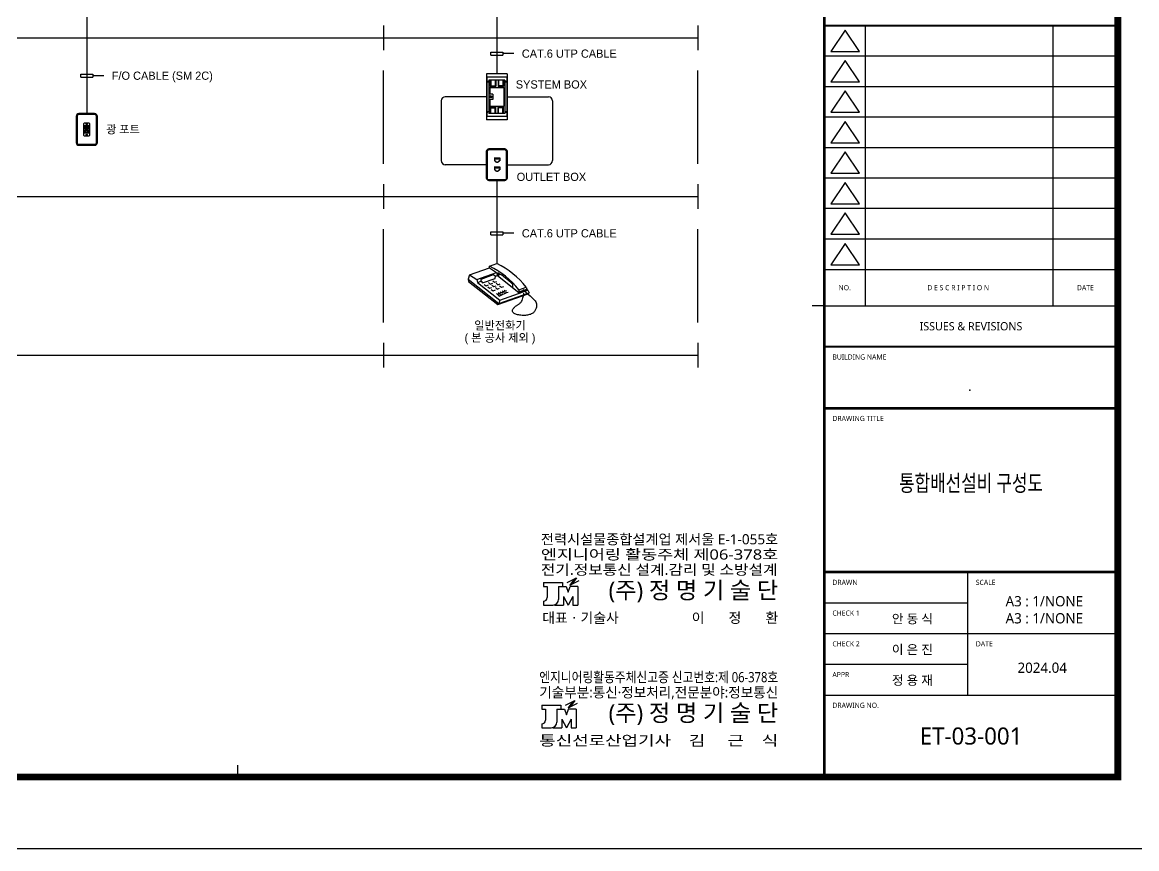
# Model space of a CAD drawing. Header units: millimetres. Extents: x 0 to 84100, y 0 to 29700.
# Drawn here: x 24931 to 41251, y 0 to 12101 of the extents above; entities that cross this region are included whole.
import ezdxf
from ezdxf.enums import TextEntityAlignment as Align

# ---------------------------------------------------------------- set-up
doc = ezdxf.new("R2010")
doc.units = ezdxf.units.MM
doc.header["$LTSCALE"] = 1000
for name, color, linetype in [('KEC-TEXT', 6, 'Continuous'), ('S', 4, 'Continuous'), ('SHT', 5, 'Continuous'), ('TEXT', 3, 'Continuous'), ('XR-SHEET(통신)$0$WD', 6, 'Continuous')]:
    doc.layers.add(name, color=color, linetype=linetype)
doc.styles.add('GHS', font='malgun.ttf')
doc.styles.add('XR-SHEET$0$XR-SHEET$0$XREF-Form$0$맑은고딕', font='malgun.ttf')
doc.styles.add('굴림체', font='')
doc.styles.add('나눔고딕', font='')
doc.styles.get('굴림체').set_extended_font_data('GulimChe')
doc.styles.get('나눔고딕').set_extended_font_data('나눔고딕')

# ---------------------------------------------------------------- blocks, each defined once
blk = doc.blocks.new('XR-FORM-ET', base_point=(461, 408))
at = {"layer": 'SHT'}
for p, q in [((163900, 48198), (146700, 48198)), ((149100, 48198), (149100, 31800)), ((160100, 48198), (160100, 31800)), ((163900, 46413), (146700, 46413)), ((163900, 44628), (146700, 44628)), ((163900, 42844), (146700, 42844)), ((163900, 41059), (146700, 41059)), ((163900, 39274), (146700, 39274)), ((163900, 37489), (146700, 37489)), ((163900, 35705), (146700, 35705)), ((146700, 33920), (163900, 33920)), ((146700, 31800), (163900, 31800)), ((146700, 25800), (163900, 25800)), ((155100, 16200), (155100, 9000)), ((146700, 14400), (155100, 14400)), ((146700, 12600), (163900, 12600)), ((146700, 10800), (155100, 10800)), ((146700, 9000), (163900, 9000))]:
    blk.add_line(p, q, dxfattribs=at)
at = {"layer": 'SHT', "color": 171}
for p, q in [((146700, 31800), (146000, 31800)), ((112350, 4200), (112350, 4900))]:
    blk.add_line(p, q, dxfattribs=at)
at = {"layer": 'SHT'}
blk.add_lwpolyline([(0, 118800), (168200, 118800), (168200, 0), (0, 0)], close=True, dxfattribs=at)
at = {"layer": 'SHT', "const_width": 400}
blk.add_lwpolyline([(9300, 114600), (163900, 114600), (163900, 4200), (9300, 4200)], close=True, dxfattribs=at)
at = {"layer": 'SHT'}
for points, const_width in [([(146700, 114600), (146700, 4200)], 160), ([(146700, 48198), (163900, 48198)], 114), ([(146700, 29400), (163900, 29400)], 114), ([(146700, 25800), (163900, 25800)], 160), ([(146700, 25800), (163900, 25800)], 140), ([(146700, 16200), (163900, 16200)], 160)]:
    blk.add_lwpolyline(points, dxfattribs=dict(at, const_width=const_width))
at = {"layer": 'SHT', "linetype": 'Continuous', "flags": 128}
for points in [[(147937, 47949), (147097, 46700), (148777, 46700)], [(147937, 46165), (147097, 44915), (148777, 44915)], [(147937, 44380), (147097, 43131), (148777, 43131)], [(147937, 42595), (147097, 41346), (148777, 41346)], [(147937, 40810), (147097, 39561), (148777, 39561)], [(147937, 39026), (147097, 37776), (148777, 37776)], [(147937, 37241), (147097, 35992), (148777, 35992)], [(147937, 35456), (147097, 34207), (148777, 34207)]]:
    blk.add_lwpolyline(points, close=True, dxfattribs=at)
at = {"layer": 'SHT'}
for p in [(155226, 26855), (155300, 6600, -2754)]:
    blk.add_point(p, dxfattribs=at)
at = {"layer": 'XR-SHEET(통신)$0$WD', "color": 4}
for p, q in [((131641, 15594), (132187, 15864)), ((132077, 15810), (131805, 15443)), ((131805, 15443), (132351, 15713)), ((132187, 15864), (131915, 15497)), ((131916, 15592), (132066, 15701)), ((131943, 15629), (132093, 15738)), ((131971, 15667), (132121, 15775)), ((131999, 15704), (132149, 15813)), ((132026, 15741), (132176, 15850)), ((132054, 15778), (132141, 15842)), ((130248, 15590), (130248, 15367)), ((130248, 15590), (131366, 15590)), ((130248, 15367), (130472, 15367)), ((130472, 15367), (130472, 14705)), ((131142, 15367), (131142, 14605)), ((131142, 15367), (131589, 15367)), ((131366, 15590), (131366, 15367)), ((131589, 15367), (131701, 15032)), ((131701, 15032), (131812, 15367)), ((131805, 15443), (131956, 15552)), ((132259, 15367), (131812, 15367)), ((131833, 15480), (131983, 15589)), ((131861, 15518), (132011, 15626)), ((131879, 15479), (131928, 15515)), ((131888, 15555), (132038, 15664)), ((132259, 15367), (132259, 14270)), ((130248, 14493), (130248, 14270)), ((130248, 14493), (130260, 14493)), ((131421, 14780), (131701, 14270)), ((131421, 14780), (131421, 14270)), ((131980, 14780), (131701, 14270)), ((131980, 14780), (131980, 14270)), ((130248, 14270), (130807, 14270)), ((130903, 14284), (130903, 14270)), ((130903, 14270), (131421, 14270)), ((131980, 14270), (132259, 14270)), ((131545, 8409), (132092, 8679)), ((131982, 8625), (131710, 8257)), ((131710, 8257), (132256, 8527)), ((132092, 8679), (131819, 8311)), ((131820, 8407), (131971, 8515)), ((131848, 8444), (131998, 8553)), ((131876, 8481), (132026, 8590)), ((131903, 8518), (132053, 8627)), ((131931, 8556), (132081, 8664)), ((131958, 8593), (132046, 8656)), ((130153, 8405), (130153, 8181)), ((130153, 8405), (131270, 8405)), ((130153, 8181), (130377, 8181)), ((130377, 8181), (130377, 7520)), ((131047, 8181), (131047, 7419)), ((131047, 8181), (131494, 8181)), ((131270, 8405), (131270, 8181)), ((131494, 8181), (131605, 7846)), ((131605, 7846), (131717, 8181)), ((131710, 8257), (131860, 8366)), ((132164, 8181), (131717, 8181)), ((131738, 8295), (131888, 8404)), ((131765, 8332), (131915, 8441)), ((131784, 8294), (131833, 8329)), ((131793, 8369), (131943, 8478)), ((132164, 8181), (132164, 7084)), ((130153, 7308), (130153, 7084)), ((130153, 7308), (130164, 7308)), ((131326, 7595), (131605, 7084)), ((131326, 7595), (131326, 7084)), ((131885, 7595), (131605, 7084)), ((131885, 7595), (131885, 7084)), ((130153, 7084), (130712, 7084)), ((130808, 7098), (130808, 7084)), ((130808, 7084), (131326, 7084)), ((131885, 7084), (132164, 7084))]:
    blk.add_line(p, q, dxfattribs=at)
for centre, radius in [((130260, 14705), 212), ((130807, 14605), 335), ((130164, 7520), 212), ((130712, 7419), 335)]:
    blk.add_arc(centre, radius, 270, 0, dxfattribs=at)
at = {"layer": 'SHT', "color": 9, "style": 'XR-SHEET$0$XR-SHEET$0$XREF-Form$0$맑은고딕'}
for s, height, p in [('NO.', 300, (147900, 32860)), ('D E S C R I P T I O N ', 300, (154600, 32860)), ('DATE', 300, (162000, 32860)), ('ISSUES & REVISIONS', 480, (155300, 30600))]:
    blk.add_text(s, height=height, dxfattribs=at).set_placement(p, align=Align.MIDDLE_CENTER)
for s, p in [('BUILDING NAME', (147180, 28800)), ('DRAWING TITLE', (147180, 25200)), ('DRAWN', (147180, 15600)), ('SCALE', (155580, 15600)), ('CHECK 1', (147180, 13800)), ('CHECK 2', (147180, 12000)), ('DATE', (155580, 12000)), ('APPR', (147180, 10200)), ('DRAWING NO.', (147180, 8400))]:
    blk.add_text(s, height=300, dxfattribs=at).set_placement(p, align=Align.MIDDLE_LEFT)
at = {"layer": 'SHT', "color": 3, "style": 'XR-SHEET$0$XR-SHEET$0$XREF-Form$0$맑은고딕'}
for s, height, p in [('안 동 식', 540, (151865, 13467)), ('이 은 진', 540, (151865, 11667)), ('2024.04', 600, (159471, 10601)), ('정 용 재', 540, (151865, 9867))]:
    blk.add_text(s, height=height, dxfattribs=at).set_placement(p, align=Align.MIDDLE_CENTER)
at = {"layer": 'XR-SHEET(통신)$0$WD', "color": 4, "style": 'GHS'}
for s, width, p, p2 in [('전력시설물종합설계업 제서울 E-1-055호', 0.91927, (130104, 17826), (144006, 17826)), ('엔지니어링 활동주체 제06-378호', 1.128043, (130104, 16936), (144006, 16936)), ('전기.정보통신 설계.감리 및 소방설계', 1.013777, (130104, 16045), (143963, 16045)), ('엔지니어링활동주체신고증 신고번호:제 06-378호', 0.764554, (130009, 9750), (144006, 9750)), ('기술부분:통신·정보처리,전문분야:정보통신', 0.894617, (130009, 8859), (144006, 8859)), ('통신선로산업기사    김     근    식', 1.084493, (130009, 6039), (144006, 6039))]:
    blk.add_text(s, height=595.76, dxfattribs=dict(at, width=width)).set_placement(p, p2, align=Align.FIT)
for s, height, p in [('(주) 정 명 기 술 단', 992.94, (144006, 14644)), ('이       정       환', 595.76, (144006, 13225)), ('(주) 정 명 기 술 단', 992.94, (144006, 7459))]:
    blk.add_text(s, height=height, dxfattribs=at).set_placement(p, align=Align.RIGHT)
blk.add_text('대표ㆍ기술사 ', height=595.8, dxfattribs=at).set_placement((130182, 13225))
blk = doc.blocks.new('A$C346D2A37')
at = {"color": 0}
for p, q in [((0, 726), (91, 726)), ((0, 726), (0, 347)), ((91, 726), (91, 347)), ((91, 347), (0, 347)), ((45, 0), (45, 347))]:
    blk.add_line(p, q, dxfattribs=at)
blk = doc.blocks.new('PHONE_SYMBOL')
at = {"color": 0}
for p, q in [((-36, -12.6), (0, 0)), ((-133.1, -54.5), (-36.2, -20)), ((-98.1, -77.8), (-1.2, -43.3)), ((-76.4, -76.3), (-15.6, -53.7)), ((-36.2, -20), (-36, -12.6)), ((-36.2, -20), (-1.2, -43.3)), ((-15.6, -53.7), (-7.4, -61.2)), ((-1.2, -43.3), (2.4, -57.8)), ((6.2, -55.8), (1.2, -52.9)), ((5.3, -44.6), (6.2, -55.8)), ((6.2, -55.8), (15.1, -50.9)), ((-133.1, -54.5), (-140.4, -76)), ((-140.4, -76), (9.5, -195.3)), ((-140.4, -76), (-137.7, -86.4)), ((-137.7, -86.4), (5.2, -200.2)), ((-133.1, -54.5), (-98.1, -77.8)), ((-98.1, -77.8), (-94.5, -92.2)), ((-94.5, -92.2), (-77.3, -86.1)), ((-94.5, -92.2), (13.8, -178.5)), ((-77.3, -86.1), (-76.4, -76.3)), ((-77.3, -86.1), (-70.4, -93.1)), ((-70.4, -93.1), (-9, -72.3)), ((-61.2, -101.3), (-52.4, -108.3)), ((-52.4, -108.3), (-40.7, -104.2)), ((-40.8, -92.6), (-32, -99.6)), ((-32, -99.6), (-20.4, -95.5)), ((-24, -104.8), (-15.1, -111.8)), ((-20.4, -83.9), (-11.6, -90.9)), ((-15.1, -111.8), (-3.5, -107.7)), ((-11.6, -90.9), (0, -86.8)), ((-9, -72.3), (-7.4, -61.2)), ((-7.4, -61.2), (2.4, -57.8)), ((-3.6, -96.1), (5.2, -103.1)), ((2.4, -57.8), (106.5, -140.6)), ((5.2, -103.1), (16.9, -99)), ((13.3, -108.3), (22.1, -115.3)), ((75.6, -99.9), (75.7, -116.1)), ((-44.3, -113.5), (-35.5, -120.5)), ((-35.5, -120.5), (-23.9, -116.3)), ((-27.5, -125.7), (-18.7, -132.7)), ((-18.7, -132.7), (-7.1, -128.5)), ((-7.1, -117), (1.7, -124)), ((-2, -145.8), (3.3, -150)), ((1.7, -124), (13.3, -119.9)), ((3.3, -150), (10.2, -147.5)), ((5.2, -200.2), (153.5, -147.4)), ((5.8, -153.9), (11.1, -158.1)), ((7.2, -141.5), (12.5, -145.7)), ((9.5, -195.3), (157.8, -142.6)), ((11.1, -158.1), (18.1, -155.6)), ((12.5, -145.7), (19.5, -143.3)), ((13.8, -178.5), (151.4, -129.5)), ((15, -149.6), (20.3, -153.8)), ((16.4, -137.3), (21.7, -141.5)), ((20.3, -153.8), (27.3, -151.4)), ((21.7, -141.5), (28.7, -139)), ((22.1, -115.3), (33.7, -111.2)), ((24.3, -145.4), (29.5, -149.6)), ((25.7, -133), (31, -137.2)), ((29.5, -149.6), (36.5, -147.1)), ((31, -137.2), (37.9, -134.7)), ((33.5, -141.1), (38.8, -145.3)), ((34.9, -128.7), (40.2, -133)), ((38.8, -145.3), (45.7, -142.8)), ((40.2, -133), (47.2, -130.5)), ((42.7, -136.9), (48, -141.1)), ((48, -141.1), (55, -138.6)), ((106.5, -140.6), (147.4, -126.3)), ((107.7, -127.8), (143.7, -115.2)), ((107.7, -138.1), (147, -124.3)), ((107.7, -127.8), (107.7, -138.1)), ((127.4, -166.3), (129.7, -156.7)), ((128.4, -126.7), (142, -138.6)), ((129.7, -156.7), (132.1, -144.8)), ((142, -138.6), (153.5, -148.8)), ((143.7, -115.2), (147, -124.3)), ((147.4, -126.3), (151.4, -129.5)), ((151.4, -129.5), (157.8, -142.6)), ((157.8, -142.6), (153.5, -147.4)), ((153.5, -148.8), (163.1, -157.5)), ((163.1, -157.5), (171.1, -165)), ((9.5, -195.3), (5.2, -200.2)), ((13.8, -178.5), (9.5, -195.3)), ((80.5, -219.4), (82.8, -216.5)), ((82.8, -216.5), (85.4, -213.7)), ((85.4, -213.7), (88.2, -211)), ((88.2, -211), (91.1, -208.4)), ((91.1, -208.4), (94, -206.1)), ((94, -206.1), (96.8, -204)), ((96.8, -204), (99.5, -202.1)), ((99.5, -202.1), (102.1, -200.4)), ((102.1, -200.4), (104.6, -198.7)), ((104.6, -198.7), (107.1, -197.1)), ((107.1, -197.1), (109.5, -195.5)), ((109.5, -195.5), (111.8, -193.8)), ((111.8, -193.8), (114.1, -192)), ((114.1, -192), (116.3, -190)), ((116.3, -190), (118.5, -187.5)), ((118.5, -187.5), (120.7, -184.1)), ((120.7, -184.1), (122.9, -179.7)), ((122.9, -179.7), (125.1, -173.9)), ((125.1, -173.9), (127.4, -166.3)), ((171.1, -165), (177.5, -171.5)), ((177.5, -171.5), (182.6, -177.2)), ((182.6, -177.2), (186.5, -182.3)), ((186.5, -182.3), (189.5, -187.1)), ((189.5, -187.1), (191.6, -191.8)), ((192.2, -217.1), (190.9, -220.8)), ((191.6, -191.8), (193.1, -196.3)), ((193.2, -213.2), (192.2, -217.1)), ((193.1, -196.3), (193.9, -200.8)), ((193.9, -209.2), (193.2, -213.2)), ((193.9, -200.8), (194.1, -205.1)), ((194.1, -205.1), (193.9, -209.2)), ((76.1, -230.9), (76.3, -228.2)), ((76.6, -233.6), (76.1, -230.9)), ((76.3, -228.2), (77.1, -225.3)), ((77.8, -236.1), (76.6, -233.6)), ((77.1, -225.3), (78.5, -222.4)), ((79.6, -238.4), (77.8, -236.1)), ((78.5, -222.4), (80.5, -219.4)), ((81.9, -240.6), (79.6, -238.4)), ((84.9, -242.7), (81.9, -240.6)), ((88.3, -244.6), (84.9, -242.7)), ((92.3, -246.3), (88.3, -244.6)), ((96.7, -247.8), (92.3, -246.3)), ((101.6, -249.1), (96.7, -247.8)), ((106.7, -250.3), (101.6, -249.1)), ((112.1, -251.2), (106.7, -250.3)), ((117.7, -251.9), (112.1, -251.2)), ((123.3, -252.4), (117.7, -251.9)), ((129, -252.6), (123.3, -252.4)), ((134.5, -252.6), (129, -252.6)), ((140, -252.4), (134.5, -252.6)), ((145.2, -251.9), (140, -252.4)), ((150.3, -251.2), (145.2, -251.9)), ((155.1, -250.2), (150.3, -251.2)), ((159.7, -249), (155.1, -250.2)), ((164.1, -247.5), (159.7, -249)), ((168.1, -245.8), (164.1, -247.5)), ((171.8, -243.9), (168.1, -245.8)), ((175.2, -241.8), (171.8, -243.9)), ((178.3, -239.4), (175.2, -241.8)), ((181, -236.8), (178.3, -239.4)), ((183.5, -234), (181, -236.8)), ((185.7, -231), (183.5, -234)), ((187.7, -227.8), (185.7, -231)), ((189.4, -224.4), (187.7, -227.8)), ((190.9, -220.8), (189.4, -224.4))]:
    blk.add_line(p, q, dxfattribs=at)
for centre, start, end in [((-166.1, -354.4), 37.6664, 64.8901), ((-202.1, -367), 37.6664, 64.8901), ((-199.9, -377.9), 45.2589, 58.3695)]:
    blk.add_arc(centre, 391.4, start, end, dxfattribs=at)
at = {"color": 0, "style": '굴림체'}
blk.add_attdef('NAME_LABEL', text='', height=40, dxfattribs=at).set_placement((15.3, -301.6), align=Align.MIDDLE_CENTER)
blk = doc.blocks.new('lcdfasdf')
at = {"color": 0}
for p, q in [((2222926, 1044790), (2222953, 1044816)), ((2222926, 1044258), (2222926, 1044790)), ((2222953, 1044816), (2223149, 1044816)), ((2223149, 1044816), (2223175, 1044790)), ((2223175, 1044790), (2223175, 1044258)), ((2222926, 1044354), (2222926, 1044693)), ((2222926, 1044693), (2223175, 1044693)), ((2223175, 1044354), (2222926, 1044354)), ((2223131, 1044659), (2222967, 1044659)), ((2222967, 1044549), (2222967, 1044659)), ((2223131, 1044549), (2222967, 1044549)), ((2223131, 1044506), (2222967, 1044506)), ((2222967, 1044395), (2222967, 1044506)), ((2223131, 1044395), (2222967, 1044395)), ((2222979, 1044659), (2222979, 1044549)), ((2222979, 1044556), (2222979, 1044651)), ((2222979, 1044651), (2222994, 1044651)), ((2222979, 1044556), (2222994, 1044556)), ((2222979, 1044506), (2222979, 1044395)), ((2222979, 1044403), (2222979, 1044498)), ((2222979, 1044498), (2222994, 1044498)), ((2222979, 1044403), (2222994, 1044403)), ((2222994, 1044556), (2222994, 1044651)), ((2222994, 1044403), (2222994, 1044498)), ((2223104, 1044556), (2223104, 1044651)), ((2223104, 1044651), (2223118, 1044651)), ((2223104, 1044556), (2223118, 1044556)), ((2223104, 1044403), (2223104, 1044498)), ((2223104, 1044498), (2223118, 1044498)), ((2223104, 1044403), (2223118, 1044403)), ((2223118, 1044659), (2223118, 1044549)), ((2223118, 1044556), (2223118, 1044651)), ((2223118, 1044506), (2223118, 1044395)), ((2223118, 1044403), (2223118, 1044498)), ((2223131, 1044659), (2223131, 1044549)), ((2223131, 1044506), (2223131, 1044395)), ((2223175, 1044693), (2223175, 1044354)), ((2222926, 1044258), (2222953, 1044231)), ((2223149, 1044231), (2222953, 1044231)), ((2223175, 1044258), (2223149, 1044231))]:
    blk.add_line(p, q, dxfattribs=at)
for centre, radius in [((2223051, 1044762), 26.5), ((2223049, 1044604), 55.2), ((2223049, 1044450), 55.2), ((2223049, 1044604), 39.4), ((2223049, 1044450), 39.4), ((2223051, 1044286), 26.5), ((2223051, 1044762), 21.2), ((2223051, 1044286), 21.2)]:
    blk.add_circle(centre, radius, dxfattribs=at)

msp = doc.modelspace()

# ---------------------------------------------------------------- linework, layer by layer
at = {"layer": 'KEC-TEXT', "color": 6}
for p, q in [((25876, 15920), (25876, 10763)), ((31881, 15855), (31881, 11347)), ((30223, 12055), (30223, 11695)), ((34823, 12055), (34823, 11695)), ((4639, 11874), (34823, 11875)), ((30223, 10030), (30223, 11395)), ((32033, 11347), (31729, 11347)), ((31729, 11347), (31729, 10673)), ((32027, 11299), (31734, 11299)), ((31734, 11299), (31734, 10721)), ((31985, 11299), (31777, 11299)), ((32027, 11299), (32027, 10721)), ((32033, 11347), (32033, 10673)), ((34823, 10030), (34823, 11395)), ((31755, 11232), (31734, 11232)), ((31744, 11242), (31744, 11221)), ((31999, 11254), (31763, 11254)), ((31763, 11254), (31763, 10765)), ((31776, 11148), (31776, 11049)), ((31776, 11148), (31985, 11148)), ((31785, 11254), (31785, 11165)), ((31860, 11161), (31789, 11161)), ((31793, 11254), (31793, 11173)), ((31797, 11169), (31852, 11169)), ((31856, 11254), (31856, 11173)), ((31864, 11254), (31864, 11165)), ((31898, 11254), (31898, 11165)), ((31902, 11161), (31972, 11161)), ((31905, 11254), (31905, 11173)), ((31965, 11169), (31909, 11169)), ((31969, 11254), (31969, 11173)), ((31976, 11254), (31976, 11165)), ((31985, 11148), (31985, 10871)), ((31999, 11254), (31999, 10765)), ((32007, 11232), (32028, 11232)), ((32017, 11242), (32017, 11221)), ((31066, 10950), (31066, 10076)), ((31729, 11010), (31126, 11010)), ((31773, 11011), (31773, 11009)), ((31776, 11011), (31773, 11011)), ((31776, 11008), (31773, 11009)), ((31821, 11049), (31776, 11049)), ((31821, 10971), (31776, 10971)), ((31776, 10971), (31776, 10871)), ((31787, 11025), (31792, 10994)), ((31788, 11025), (31788, 11028)), ((31788, 11028), (31790, 11028)), ((31791, 11025), (31790, 11028)), ((31792, 11025), (31797, 10995)), ((31821, 11049), (31821, 10971)), ((32033, 11010), (32636, 11010)), ((32696, 10950), (32696, 10076)), ((31755, 10788), (31734, 10788)), ((31744, 10777), (31744, 10798)), ((31776, 10871), (31985, 10871)), ((31785, 10765), (31785, 10854)), ((31860, 10858), (31789, 10858)), ((31793, 10765), (31793, 10847)), ((31797, 10850), (31852, 10850)), ((31856, 10765), (31856, 10847)), ((31864, 10765), (31864, 10854)), ((31898, 10765), (31898, 10854)), ((31902, 10858), (31972, 10858)), ((31905, 10765), (31905, 10847)), ((31965, 10850), (31909, 10850)), ((31969, 10765), (31969, 10847)), ((31976, 10765), (31976, 10854)), ((32007, 10788), (32028, 10788)), ((32017, 10777), (32017, 10798)), ((32033, 10673), (31729, 10673)), ((32027, 10721), (31734, 10721)), ((31999, 10765), (31763, 10765)), ((31985, 10721), (31777, 10721)), ((31726, 10016), (31126, 10016)), ((31844, 10116), (31927, 10116)), ((31844, 9984), (31927, 9984)), ((31848, 10115), (31848, 10070)), ((31848, 10070), (31860, 10070)), ((31848, 9984), (31848, 9939)), ((31853, 10101), (31917, 10101)), ((31853, 9970), (31917, 9970)), ((31860, 10070), (31860, 10059)), ((31860, 10059), (31876, 10059)), ((31876, 10059), (31876, 10048)), ((31896, 10048), (31876, 10048)), ((31896, 10059), (31896, 10048)), ((31911, 10059), (31896, 10059)), ((31923, 10070), (31911, 10070)), ((31911, 10070), (31911, 10059)), ((31923, 10115), (31923, 10070)), ((31923, 9984), (31923, 9939)), ((32036, 10016), (32636, 10016)), ((31848, 9939), (31860, 9939)), ((31860, 9939), (31860, 9928)), ((31860, 9928), (31876, 9928)), ((31876, 9928), (31876, 9917)), ((31896, 9917), (31876, 9917)), ((31896, 9928), (31896, 9917)), ((31911, 9928), (31896, 9928)), ((31923, 9939), (31911, 9939)), ((31911, 9939), (31911, 9928)), ((30223, 9730), (30223, 9370)), ((31881, 9785), (31881, 8567)), ((34823, 9730), (34823, 9370)), ((4639, 9550), (34823, 9550)), ((30223, 7705), (30223, 9070)), ((34823, 7705), (34823, 9070)), ((30223, 7405), (30223, 7045)), ((34823, 7405), (34823, 7045)), ((4639, 7225), (34823, 7225))]:
    msp.add_line(p, q, dxfattribs=at)
for points in [[(25720, 10723), (25720, 10341, 0.414214), (25760, 10301), (25991, 10301, 0.414214), (26031, 10341), (26031, 10723, 0.414214), (25991, 10763), (25760, 10763, 0.414214)], [(25734, 10723), (25734, 10341, 0.414214), (25760, 10315), (25991, 10315, 0.414214), (26018, 10341), (26018, 10723, 0.414214), (25991, 10749), (25760, 10749, 0.414214)], [(31726, 10207), (31726, 9825, 0.414214), (31765, 9785), (31996, 9785, 0.414214), (32036, 9825), (32036, 10207, 0.414214), (31996, 10246), (31765, 10246, 0.414214)], [(31739, 10207), (31739, 9825, 0.414214), (31765, 9798), (31996, 9798, 0.414214), (32023, 9825), (32023, 10207, 0.414214), (31996, 10233), (31765, 10233, 0.414214)]]:
    msp.add_lwpolyline(points, format="xyb", close=True, dxfattribs=at)
for centre, radius in [((31744, 11232), 4.5), ((32017, 11232), 4.5), ((31792, 11010), 15.7), ((31744, 10788), 4.5), ((32017, 10788), 4.5)]:
    msp.add_circle(centre, radius, dxfattribs=at)
for centre, radius, start, end in [((31789, 11165), 3.92, 180, 270), ((31797, 11173), 3.92, 180, 270), ((31852, 11173), 3.92, 270, 0), ((31860, 11165), 3.92, 270, 0), ((31902, 11165), 3.92, 180, 270), ((31909, 11173), 3.92, 180, 270), ((31965, 11173), 3.92, 270, 0), ((31972, 11165), 3.92, 270, 0), ((31126, 10950), 60, 90, 180), ((32636, 10950), 60, 0, 90), ((31789, 10854), 3.92, 90, 180), ((31797, 10847), 3.92, 90, 180), ((31852, 10847), 3.92, 0, 90), ((31860, 10854), 3.92, 0, 90), ((31902, 10854), 3.92, 90, 180), ((31909, 10847), 3.92, 90, 180), ((31965, 10847), 3.92, 0, 90), ((31972, 10854), 3.92, 0, 90), ((31126, 10076), 60, 180, 270), ((32636, 10076), 60, 270, 0)]:
    msp.add_arc(centre, radius, start, end, dxfattribs=at)

# ---------------------------------------------------------------- block references
at = {"layer": 'KEC-TEXT', "color": 6, "xscale": 0.4664386299814074, "yscale": 0.4664386299814074, "zscale": 0.4664386299814074, "rotation": 90}
for p in [(32131, 11621), (26126, 11298), (32131, 8990)]:
    msp.add_blockref('A$C346D2A37', p, dxfattribs=at)
at = {"layer": 'KEC-TEXT', "color": 6, "xscale": 0.3316169885404158, "yscale": 0.3316169885404158, "zscale": 0.3316169885404158}
msp.add_blockref('lcdfasdf', (-711326, -335850), dxfattribs=at)
at = {"layer": 'KEC-TEXT', "color": 6, "xscale": 3, "yscale": 3, "zscale": 3}
msp.add_blockref('PHONE_SYMBOL', (31881, 8567), dxfattribs=at).add_auto_attribs({'NAME_LABEL': '일반전화기'})
at = {"layer": 'S', "xscale": 0.25, "yscale": 0.25, "zscale": 0.25}
msp.add_blockref('XR-FORM-ET', (115, 102), dxfattribs=at)

# ---------------------------------------------------------------- texts
at = {"layer": 'KEC-TEXT', "color": 6, "style": '나눔고딕'}
for s, p in [('CAT.6 UTP CABLE', (32247, 11642)), ('F/O CABLE (SM 2C)', (26242, 11319)), ('CAT.6 UTP CABLE', (32247, 9011))]:
    msp.add_text(s, height=120, dxfattribs=at).set_placement(p, align=Align.MIDDLE_LEFT)
for s, p in [('SYSTEM BOX', (32680, 11191)), ('OUTLET BOX', (32680, 9838)), ('( 본 공사 제외 )', (31927, 7482))]:
    msp.add_text(s, height=120, dxfattribs=at).set_placement(p, align=Align.MIDDLE_CENTER)
at = {"layer": 'KEC-TEXT', "color": 6, "style": 'GHS'}
msp.add_text('광 포트', height=120, dxfattribs=at).set_placement((26160, 10472))
at = {"layer": 'TEXT', "style": 'GHS', "width": 0.75}
msp.add_text('통합배선설비 구성도', height=241.5, dxfattribs=at).set_placement((38825, 5354), align=Align.MIDDLE_CENTER)
at = {"layer": 'TEXT', "style": 'GHS'}
for s, height, p in [('A3 : 1/NONE', 150, (39898, 3624)), ('A3 : 1/NONE', 150, (39898, 3374)), ('ET-03-001', 250, (38825, 1650))]:
    msp.add_text(s, height=height, dxfattribs=at).set_placement(p, align=Align.MIDDLE_CENTER)

doc.saveas('drawing.dxf')
